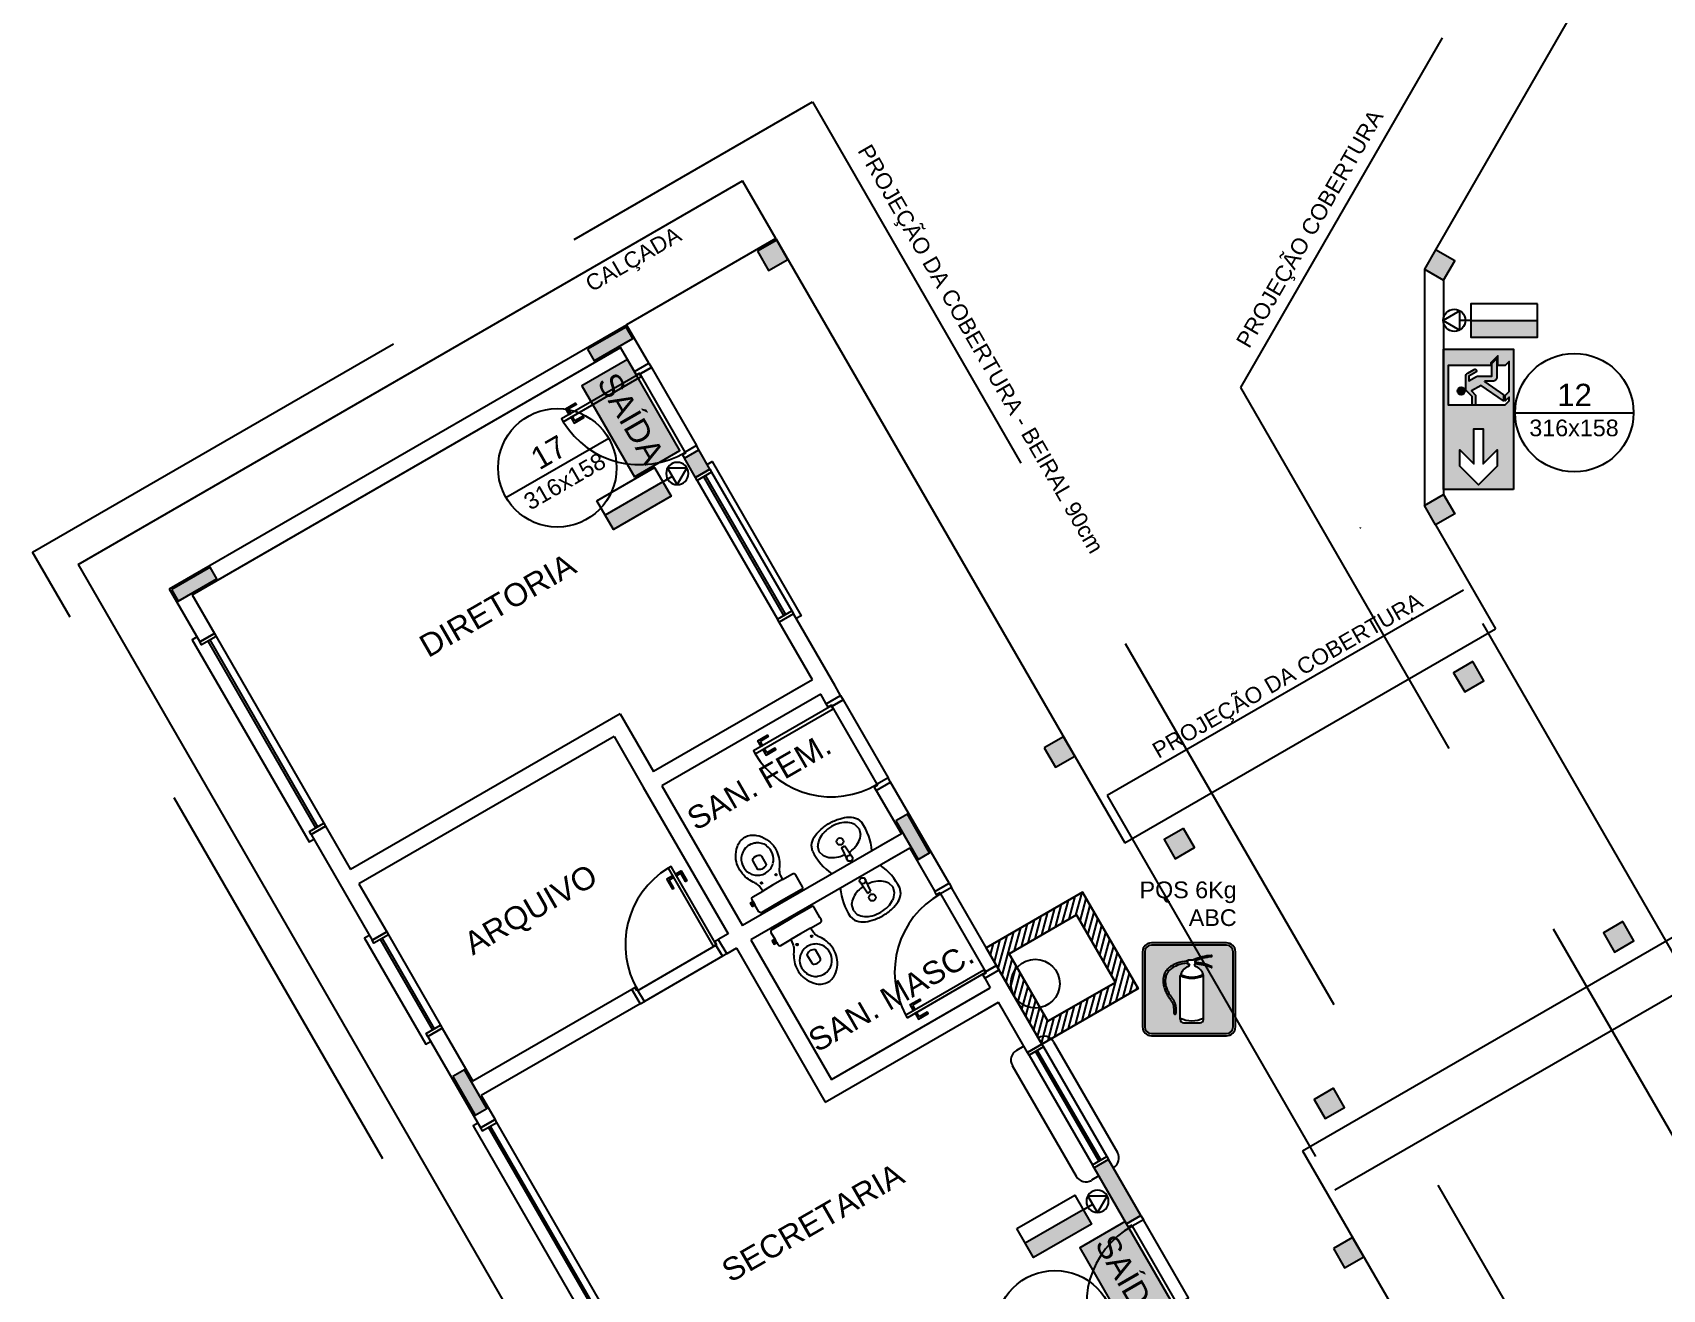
# Model space of a CAD drawing. Header units: centimetres. Extents: x 6807 to 16527, y -130 to 6110.
# Drawn here: x 10153 to 11619, y 2390 to 3521 of the extents above; entities that cross this region are included whole.
import ezdxf
from ezdxf.enums import TextEntityAlignment as Align

# ---------------------------------------------------------------- set-up
doc = ezdxf.new("R2010")
doc.units = ezdxf.units.CM
doc.header["$LTSCALE"] = 10
doc.linetypes.add('HIDDEN', pattern=[9.525, 6.35, -3.175])
doc.linetypes.add('TRACEJADO_G', pattern=[0.375, 0.25, -0.125])
for name, color, linetype in [('_TERREO', 7, 'Continuous'), ('A-03_ILU', 3, 'Continuous'), ('a-251', 251, 'Continuous'), ('A-COTAS', 1, 'Continuous'), ('A-JANEL', 1, 'Continuous'), ('A-PARED', 3, 'Continuous'), ('A-PARED-PISOS', 2, 'Continuous'), ('A-PAREDE', 5, 'Continuous'), ('A-PISOS', 2, 'Continuous'), ('A-PISOS-CTEL', 2, 'TRACEJADO_G'), ('A-PISOS-NIVEL', 1, 'Continuous'), ('A-PORTA', 3, 'Continuous'), ('A-PROJCOBERTURA', 7, 'HIDDEN'), ('A-SOLEIRA', 1, 'Continuous'), ('AQ-ALV', 251, 'Continuous'), ('ARQ-ALV-CORTE', 5, 'Continuous'), ('ARQ-ESQ-VISTA1', 2, 'Continuous'), ('ARQ-TXT-1_050', 2, 'Continuous'), ('ARQ-TXT-1_075', 2, 'Continuous'), ('INCENDIO', 5, 'FENCELINE2'), ('s-251', 250, 'Continuous'), ('t20_ILU', 1, 'Continuous'), ('TIPO_A-03_ILU', 3, 'Continuous'), ('TIPO_t20INC', 1, 'Continuous')]:
    doc.layers.add(name, color=color, linetype=linetype)
doc.styles.add('ESC-50-A20', font='arial.ttf', dxfattribs={"height": 0.1})
doc.styles.add('T15', font='arial.ttf', dxfattribs={"height": 0.15})
doc.styles.add('T20', font='arial.ttf', dxfattribs={"height": 0.2})
doc.linetypes.add('FENCELINE2', pattern='A,6.35,-2.54,[132,ltypeshp.shx,S=2.54,R=0,X=-2.54,Y=0],-2.54,25.4', length=36.83)

# ---------------------------------------------------------------- blocks, each defined once
blk = doc.blocks.new('*U2')
h = blk.add_hatch(color=92)
h.dxf.hatch_style = 1
h.paths.add_polyline_path([(6.3, 0), (6.3, -6.3), (-6.3, -6.3), (-6.3, 0)])
h.paths.add_polyline_path([(1.3, -2.58), (1.3, -2.88), (1.3, -5.55), (1.66, -5.9), (2.01, -5.9), (1.66, -5.55), (2.16, -5.55), (2.51, -5.9), (5.21, -5.9), (4.85, -5.55), (4.85, -4.89), (5.7, -4.89), (4.85, -4.04), (4.85, -0.4), (1.3, -0.4)], flags=16)
h.paths.add_polyline_path([(-0.86, -2.73), (-4.01, -2.73), (-2.75, -1.47), (-4.22, -1.47), (-5.9, -3.15), (-4.22, -4.83), (-2.75, -4.83), (-4.01, -3.57), (-0.86, -3.57)], flags=16)
h.paths.add_polyline_path([(2.88, -1.58, 1), (2.22, -1.58, 1)], flags=0)
h = blk.add_hatch(color=92)
h.dxf.hatch_style = 1
h.paths.add_polyline_path([(2.22, -1.58, -1), (2.88, -1.58, -1)])
h = blk.add_hatch(color=92)
h.dxf.hatch_style = 1
h.paths.add_polyline_path([(2.56, -2.5), (2.19, -2.87), (1.3, -2.87), (1.3, -2.58), (2.07, -2.58), (2.55, -2.09, -0.198912), (2.81, -1.99), (3.84, -1.99, -0.267949), (4.16, -2.17), (4.49, -2.74, -1), (4.23, -2.89), (3.88, -2.28), (3.46, -2.28), (3.84, -2.95, -0.131652), (3.89, -3.13), (3.89, -4.35), (5.03, -4.35), (5.48, -4.8), (3.81, -4.8, -0.414214), (3.44, -4.43), (3.44, -3.72, 0.73323), (3.38, -3.7), (2.2, -5.39), (1.66, -5.39), (3.06, -3.38)])
at = {"layer": 'a-251', "color": 92}
blk.add_line((1.3, -2.58), (1.3, -2.88), dxfattribs=at)
at = {"layer": 's-251', "color": 1}
for points in [[(-6.3, -6.3), (-6.3, 0), (6.3, 0), (6.3, -6.3)], [(-4.22, -1.47), (-2.75, -1.47), (-4.01, -2.73), (-0.86, -2.73), (-0.86, -3.57), (-4.01, -3.57), (-2.75, -4.83), (-4.22, -4.83), (-5.9, -3.15)]]:
    blk.add_lwpolyline(points, close=True, dxfattribs=at)
blk.add_lwpolyline([(1.3, -2.88), (1.3, -5.55), (1.66, -5.9), (2.01, -5.9), (1.66, -5.55), (2.16, -5.55), (2.51, -5.9), (5.21, -5.9), (4.85, -5.55), (4.85, -4.89), (5.7, -4.89), (5.07, -4.26), (4.85, -4.26), (4.85, -0.4), (1.3, -0.4), (1.3, -2.58), (2.07, -2.58), (2.55, -2.09, -0.198912), (2.81, -1.99), (3.84, -1.99, -0.267949), (4.16, -2.17), (4.49, -2.74, -1), (4.23, -2.89), (3.88, -2.28), (3.46, -2.28), (3.84, -2.95, -0.131652), (3.89, -3.13), (3.89, -4.35), (5.03, -4.35), (5.48, -4.8), (3.81, -4.8, -0.414214), (3.44, -4.43), (3.44, -3.72, 0.73323), (3.38, -3.7), (2.2, -5.39), (1.66, -5.39), (3.06, -3.38), (2.56, -2.5), (2.19, -2.87), (1.3, -2.87), (1.3, -2.88), (1.3, -2.87)], format="xyb", dxfattribs=at)
blk.add_circle((2.55, -1.58), 0.333, dxfattribs=at)
blk = doc.blocks.new('*U1')
h = blk.add_hatch(color=92)
h.dxf.hatch_style = 1
h.paths.add_polyline_path([(12.59, -6.3), (12.59, 0), (-0.01, 0), (-0.01, -6.3)])
at = {"layer": 's-251', "color": 1}
blk.add_lwpolyline([(12.59, -6.3), (12.59, 0), (-0.01, 0), (-0.01, -6.3)], close=True, dxfattribs=at)
at = {"color": 255, "style": 'T20'}
blk.add_text('SAÍDA', height=2.791, dxfattribs=at).set_placement((6.29, -3.15), align=Align.MIDDLE_CENTER)
blk = doc.blocks.new('A$C1CA961C3')
h = blk.add_hatch(color=253)
h.dxf.hatch_style = 1
h.paths.add_polyline_path([(30, 85), (15, 85), (15, 25), (30, 25)])
for p, q in [((15, 25), (15, 85)), ((6.3, 15), (15, 0)), ((23.7, 15), (6.3, 15)), ((15, 25), (15, 15)), ((15, 0), (23.7, 15))]:
    blk.add_line(p, q)
blk.add_lwpolyline([(0, 85), (0, 25), (30, 25), (30, 85), (0, 85)])
blk.add_circle((15, 10), 10)
blk = doc.blocks.new('A$C546B36FD')
h = blk.add_hatch()
h.set_pattern_fill('_USER', color=250, scale=5, angle=45, style=0, pattern_type=0)
h.set_pattern_definition([(135, (35.575, -31.72434), (0.03535534, 0.03535534), [])])
h.paths.add_polyline_path([(0, 1), (0, 0), (1, 0), (1, 1)])
h.paths.add_polyline_path([(0.15, 0.85), (0.15, 0.15), (0.85, 0.15), (0.85, 0.85)], flags=16)
at = {"color": 2, "linetype": 'Continuous'}
for points in [[(0, 0), (1, 0), (1, 1), (0, 1)], [(0.15, 0.15), (0.85, 0.15), (0.85, 0.85), (0.15, 0.85)]]:
    blk.add_lwpolyline(points, close=True, dxfattribs=at)
blk = doc.blocks.new('A$C4FD14C5E')
at = {"layer": 'AQ-ALV'}
h = blk.add_hatch(color=10, dxfattribs=at)
h.paths.add_polyline_path([(0.014, 0.531, -0.414214), (0.056, 0.573), (0.531, 0.573, -0.414214), (0.573, 0.531), (0.573, 0.056, -0.414214), (0.531, 0.014), (0.056, 0.014, -0.414214), (0.014, 0.056)])
h.paths.add_polyline_path([(0.435, 0.432, 0.066102), (0.33, 0.455), (0.33, 0.451), (0.326, 0.451, 0.255211), (0.339, 0.437, -0.26601), (0.385, 0.381), (0.385, 0.102, -0.414214), (0.365, 0.083), (0.259, 0.083, -0.414214), (0.239, 0.102), (0.239, 0.381, -0.26601), (0.286, 0.437, 0.255211), (0.299, 0.451), (0.287, 0.451), (0.287, 0.459), (0.268, 0.457), (0.251, 0.454), (0.236, 0.45), (0.222, 0.446), (0.211, 0.441), (0.201, 0.436), (0.192, 0.431), (0.184, 0.426), (0.178, 0.421), (0.172, 0.416), (0.167, 0.412), (0.163, 0.407), (0.16, 0.402), (0.157, 0.398), (0.154, 0.393), (0.152, 0.388), (0.15, 0.383), (0.148, 0.378), (0.147, 0.373), (0.145, 0.367), (0.145, 0.362), (0.144, 0.356), (0.144, 0.35), (0.144, 0.343), (0.144, 0.337), (0.145, 0.33), (0.146, 0.324), (0.148, 0.317), (0.15, 0.31), (0.152, 0.303), (0.154, 0.297), (0.156, 0.291), (0.159, 0.285), (0.162, 0.279), (0.164, 0.273), (0.167, 0.267), (0.17, 0.262), (0.174, 0.257), (0.177, 0.252), (0.18, 0.248), (0.183, 0.244), (0.185, 0.239), (0.188, 0.235), (0.191, 0.232), (0.193, 0.228), (0.195, 0.225), (0.198, 0.221), (0.199, 0.218), (0.201, 0.215), (0.203, 0.211), (0.204, 0.208), (0.205, 0.205), (0.206, 0.201), (0.207, 0.197), (0.208, 0.193), (0.208, 0.189), (0.209, 0.184), (0.21, 0.179), (0.21, 0.174), (0.211, 0.168), (0.211, 0.162), (0.211, 0.156), (0.211, 0.15), (0.211, 0.143, -1), (0.198, 0.143), (0.198, 0.149), (0.198, 0.155), (0.198, 0.161), (0.197, 0.167), (0.197, 0.172), (0.196, 0.178), (0.196, 0.183), (0.195, 0.187), (0.195, 0.191), (0.194, 0.195), (0.193, 0.198), (0.192, 0.201), (0.191, 0.204), (0.19, 0.206), (0.189, 0.209), (0.188, 0.211), (0.186, 0.214), (0.184, 0.217), (0.182, 0.221), (0.18, 0.224), (0.177, 0.228), (0.174, 0.232), (0.172, 0.236), (0.169, 0.241), (0.165, 0.245), (0.162, 0.25), (0.159, 0.255), (0.156, 0.261), (0.153, 0.267), (0.15, 0.273), (0.147, 0.279), (0.144, 0.286), (0.141, 0.292), (0.139, 0.299), (0.137, 0.307), (0.135, 0.314), (0.133, 0.321), (0.132, 0.328), (0.131, 0.335), (0.131, 0.343), (0.131, 0.35), (0.131, 0.357), (0.131, 0.363), (0.132, 0.37), (0.134, 0.376), (0.135, 0.382), (0.137, 0.388), (0.14, 0.394), (0.142, 0.399), (0.145, 0.405), (0.149, 0.41), (0.153, 0.415), (0.158, 0.421), (0.163, 0.426), (0.169, 0.431), (0.177, 0.437), (0.185, 0.442), (0.194, 0.448), (0.205, 0.453), (0.218, 0.458), (0.232, 0.463), (0.248, 0.467), (0.266, 0.47), (0.287, 0.473), (0.287, 0.473), (0.287, 0.481), (0.323, 0.481, -0.086495), (0.435, 0.507, -1), (0.435, 0.5, 0.06701), (0.33, 0.473), (0.33, 0.464, -0.083547), (0.438, 0.438, -1)], flags=16)
at = {"color": 1}
for p, q in [((0, 0.531), (0, 0.056)), ((0.014, 0.531), (0.014, 0.056)), ((0.531, 0.587), (0.056, 0.587)), ((0.531, 0.573), (0.056, 0.573)), ((0.573, 0.056), (0.573, 0.531)), ((0.587, 0.056), (0.587, 0.531)), ((0.153, 0.415), (0.149, 0.41)), ((0.158, 0.421), (0.153, 0.415)), ((0.163, 0.426), (0.158, 0.421)), ((0.169, 0.431), (0.163, 0.426)), ((0.172, 0.416), (0.167, 0.412)), ((0.177, 0.437), (0.169, 0.431)), ((0.178, 0.421), (0.172, 0.416)), ((0.185, 0.442), (0.177, 0.437)), ((0.184, 0.426), (0.178, 0.421)), ((0.192, 0.431), (0.184, 0.426)), ((0.194, 0.448), (0.185, 0.442)), ((0.201, 0.436), (0.192, 0.431)), ((0.205, 0.453), (0.194, 0.448)), ((0.211, 0.441), (0.201, 0.436)), ((0.218, 0.458), (0.205, 0.453)), ((0.222, 0.446), (0.211, 0.441)), ((0.232, 0.463), (0.218, 0.458)), ((0.236, 0.45), (0.222, 0.446)), ((0.248, 0.467), (0.232, 0.463)), ((0.251, 0.454), (0.236, 0.45)), ((0.266, 0.47), (0.248, 0.467)), ((0.268, 0.457), (0.251, 0.454)), ((0.287, 0.473), (0.266, 0.47)), ((0.287, 0.459), (0.268, 0.457)), ((0.287, 0.481), (0.323, 0.481)), ((0.287, 0.451), (0.287, 0.481)), ((0.299, 0.451), (0.287, 0.451)), ((0.33, 0.451), (0.326, 0.451)), ((0.33, 0.473), (0.33, 0.464)), ((0.33, 0.455), (0.33, 0.451)), ((0.132, 0.37), (0.131, 0.363)), ((0.131, 0.363), (0.131, 0.357)), ((0.131, 0.357), (0.131, 0.35)), ((0.131, 0.35), (0.131, 0.343)), ((0.131, 0.343), (0.131, 0.335)), ((0.131, 0.335), (0.132, 0.328)), ((0.134, 0.376), (0.132, 0.37)), ((0.132, 0.328), (0.133, 0.321)), ((0.133, 0.321), (0.135, 0.314)), ((0.135, 0.382), (0.134, 0.376)), ((0.137, 0.388), (0.135, 0.382)), ((0.135, 0.314), (0.137, 0.307)), ((0.14, 0.394), (0.137, 0.388)), ((0.142, 0.399), (0.14, 0.394)), ((0.145, 0.405), (0.142, 0.399)), ((0.145, 0.362), (0.144, 0.356)), ((0.144, 0.356), (0.144, 0.35)), ((0.144, 0.35), (0.144, 0.343)), ((0.144, 0.343), (0.144, 0.337)), ((0.144, 0.337), (0.145, 0.33)), ((0.149, 0.41), (0.145, 0.405)), ((0.147, 0.373), (0.145, 0.367)), ((0.145, 0.367), (0.145, 0.362)), ((0.145, 0.33), (0.146, 0.324)), ((0.146, 0.324), (0.148, 0.317)), ((0.148, 0.378), (0.147, 0.373)), ((0.15, 0.383), (0.148, 0.378)), ((0.148, 0.317), (0.15, 0.31)), ((0.152, 0.388), (0.15, 0.383)), ((0.15, 0.31), (0.152, 0.303)), ((0.154, 0.393), (0.152, 0.388)), ((0.157, 0.398), (0.154, 0.393)), ((0.16, 0.402), (0.157, 0.398)), ((0.163, 0.407), (0.16, 0.402)), ((0.167, 0.412), (0.163, 0.407)), ((0.239, 0.102), (0.239, 0.381)), ((0.385, 0.102), (0.385, 0.381)), ((0.137, 0.307), (0.139, 0.299)), ((0.139, 0.299), (0.141, 0.292)), ((0.141, 0.292), (0.144, 0.286)), ((0.144, 0.286), (0.147, 0.279)), ((0.147, 0.279), (0.15, 0.273)), ((0.15, 0.273), (0.153, 0.267)), ((0.152, 0.303), (0.154, 0.297)), ((0.153, 0.267), (0.156, 0.261)), ((0.154, 0.297), (0.156, 0.291)), ((0.156, 0.291), (0.159, 0.285)), ((0.156, 0.261), (0.159, 0.255)), ((0.159, 0.285), (0.162, 0.279)), ((0.159, 0.255), (0.162, 0.25)), ((0.162, 0.279), (0.164, 0.273)), ((0.162, 0.25), (0.165, 0.245)), ((0.164, 0.273), (0.167, 0.267)), ((0.165, 0.245), (0.169, 0.241)), ((0.167, 0.267), (0.17, 0.262)), ((0.169, 0.241), (0.172, 0.236)), ((0.17, 0.262), (0.174, 0.257)), ((0.172, 0.236), (0.174, 0.232)), ((0.174, 0.257), (0.177, 0.252)), ((0.174, 0.232), (0.177, 0.228)), ((0.177, 0.252), (0.18, 0.248)), ((0.177, 0.228), (0.18, 0.224)), ((0.18, 0.248), (0.183, 0.244)), ((0.18, 0.224), (0.182, 0.221)), ((0.182, 0.221), (0.184, 0.217)), ((0.183, 0.244), (0.185, 0.239)), ((0.184, 0.217), (0.186, 0.214)), ((0.185, 0.239), (0.188, 0.235)), ((0.186, 0.214), (0.188, 0.211)), ((0.188, 0.235), (0.191, 0.232)), ((0.188, 0.211), (0.189, 0.209)), ((0.189, 0.209), (0.19, 0.206)), ((0.19, 0.206), (0.191, 0.204)), ((0.191, 0.232), (0.193, 0.228)), ((0.193, 0.228), (0.195, 0.225)), ((0.195, 0.225), (0.198, 0.221)), ((0.198, 0.221), (0.199, 0.218)), ((0.199, 0.218), (0.201, 0.215)), ((0.201, 0.215), (0.203, 0.211)), ((0.203, 0.211), (0.204, 0.208)), ((0.204, 0.208), (0.205, 0.205)), ((0.191, 0.204), (0.192, 0.201)), ((0.192, 0.201), (0.193, 0.198)), ((0.193, 0.198), (0.194, 0.195)), ((0.194, 0.195), (0.195, 0.191)), ((0.195, 0.191), (0.195, 0.187)), ((0.195, 0.187), (0.196, 0.183)), ((0.196, 0.183), (0.196, 0.178)), ((0.196, 0.178), (0.197, 0.172)), ((0.197, 0.172), (0.197, 0.167)), ((0.197, 0.167), (0.198, 0.161)), ((0.198, 0.161), (0.198, 0.155)), ((0.198, 0.155), (0.198, 0.149)), ((0.198, 0.149), (0.198, 0.143)), ((0.205, 0.205), (0.206, 0.201)), ((0.206, 0.201), (0.207, 0.197)), ((0.207, 0.197), (0.208, 0.193)), ((0.208, 0.193), (0.208, 0.189)), ((0.208, 0.189), (0.209, 0.184)), ((0.209, 0.184), (0.21, 0.179)), ((0.21, 0.179), (0.21, 0.174)), ((0.21, 0.174), (0.211, 0.168)), ((0.211, 0.168), (0.211, 0.162)), ((0.211, 0.162), (0.211, 0.156)), ((0.211, 0.156), (0.211, 0.15)), ((0.211, 0.15), (0.211, 0.143)), ((0.056, 0.014), (0.531, 0.014)), ((0.259, 0.083), (0.365, 0.083)), ((0.056, 0), (0.531, 0))]:
    blk.add_line(p, q, dxfattribs=at)
at = {"color": 1, "linetype": 'Continuous'}
blk.add_line((0.287, 0.473), (0.287, 0.473), dxfattribs=at)
at = {"color": 1}
for centre, radius, start, end in [((0.056, 0.531), 0.0559, 90, 180), ((0.056, 0.531), 0.0419, 90, 180), ((0.531, 0.531), 0.0559, 0, 90), ((0.531, 0.531), 0.0419, 0, 90), ((0.312, 0.368), 0.0735, 110.4418, 170.0269), ((0.279, 0.456), 0.0199, 290.4418, 347.7095), ((0.455, 0.173), 0.335, 93.4798, 113.2537), ((0.346, 0.456), 0.0199, 192.2905, 249.5582), ((0.485, 0.094), 0.409, 96.9533, 112.2879), ((0.305, 0.13), 0.335, 66.7612, 85.8644), ((0.297, 0.047), 0.409, 70.2347, 85.362), ((0.313, 0.368), 0.0735, 9.9731, 69.5582), ((0.435, 0.504), 0.00332, 273.4798, 93.4798), ((0.436, 0.435), 0.00332, 246.7612, 66.7612), ((0.312, 0.535), 0.171, 244.7247, 295.2753), ((0.312, 0.535), 0.164, 244.2048, 295.7952), ((0.205, 0.143), 0.00663, 180.503, 0.503), ((0.312, 0.266), 0.171, 244.7247, 295.2753), ((0.056, 0.056), 0.0559, 180, 270), ((0.056, 0.056), 0.0419, 180, 270), ((0.259, 0.102), 0.0199, 180, 270), ((0.365, 0.102), 0.0199, 270, 0), ((0.531, 0.056), 0.0559, 270, 0), ((0.531, 0.056), 0.0419, 270, 360)]:
    blk.add_arc(centre, radius, start, end, dxfattribs=at)

msp = doc.modelspace()

# ---------------------------------------------------------------- hatches: boundary and pattern name
at = {"layer": 'A-COTAS'}
h = msp.add_hatch(color=253, dxfattribs=at)
h.set_gradient(color1=(173, 173, 173), color2=(173, 173, 173))
h.paths.add_polyline_path([(12911, 3091.9), (12899.5, 3091.9), (12897.3, 3088.2), (12911, 3080.4)])
h.paths.add_polyline_path([(12922.5, 3091.9), (12911, 3091.9), (12911, 3080.4), (12914.7, 3078.2)])
h.paths.add_polyline_path([(12911, 3103.4), (12911, 3091.9), (12922.5, 3091.9), (12924.7, 3095.6)])
h.paths.add_polyline_path([(12911, 3103.4), (12907.3, 3105.6), (12899.5, 3091.9), (12911, 3091.9)])
h.paths.add_polyline_path([(12922.5, 3311.9), (12911, 3311.9), (12911, 3300.4), (12924.7, 3308.2)])
h.paths.add_polyline_path([(12914.7, 3325.6), (12911, 3323.4), (12911, 3311.9), (12922.5, 3311.9)])
h.paths.add_polyline_path([(12911, 3323.4), (12897.3, 3315.6), (12899.5, 3311.9), (12911, 3311.9)])
h.paths.add_polyline_path([(12911, 3311.9), (12899.5, 3311.9), (12907.3, 3298.2), (12911, 3300.4)])
h.paths.add_polyline_path([(12646.7, 3789.7), (12644.6, 3793.4), (12633, 3793.4), (12633, 3781.8)])
h.paths.add_polyline_path([(12636.7, 3807), (12633, 3804.9), (12633, 3793.4), (12644.6, 3793.4)])
h.paths.add_polyline_path([(12633, 3804.9), (12619.4, 3797), (12621.5, 3793.4), (12633, 3793.4)])
h.paths.add_polyline_path([(12633, 3793.4), (12621.5, 3793.4), (12629.4, 3779.7), (12633, 3781.8)])
h.paths.add_polyline_path([(12452.5, 3903.4), (12442.5, 3903.4), (12442.5, 3893.4), (12452.5, 3893.4)])
h.paths.add_polyline_path([(12442.5, 3903.4), (12432.5, 3903.4), (12432.5, 3893.4), (12442.5, 3893.4)])
h.paths.add_polyline_path([(12442.5, 3913.4), (12432.5, 3913.4), (12432.5, 3903.4), (12442.5, 3903.4)])
h.paths.add_polyline_path([(12452.5, 3913.4), (12442.5, 3913.4), (12442.5, 3903.4), (12452.5, 3903.4)])
h.paths.add_polyline_path([(11896.5, 3903.4), (11886.5, 3903.4), (11886.5, 3893.4), (11896.5, 3893.4)])
h.paths.add_polyline_path([(11896.5, 3913.4), (11886.5, 3913.4), (11886.5, 3903.4), (11896.5, 3903.4)])
h.paths.add_polyline_path([(11886.5, 3913.4), (11876.5, 3913.4), (11876.5, 3903.4), (11886.5, 3903.4)])
h.paths.add_polyline_path([(11886.5, 3903.4), (11876.5, 3903.4), (11876.5, 3893.4), (11886.5, 3893.4)])
h.paths.add_polyline_path([(11707.5, 3793.4), (11696, 3793.4), (11696, 3781.8), (11699.7, 3779.7)])
h.paths.add_polyline_path([(11696, 3804.9), (11696, 3793.4), (11707.5, 3793.4), (11709.7, 3797)])
h.paths.add_polyline_path([(11696, 3804.9), (11692.3, 3807), (11684.5, 3793.4), (11696, 3793.4)])
h.paths.add_polyline_path([(11696, 3793.4), (11684.5, 3793.4), (11682.3, 3789.7), (11696, 3781.8)])
h.paths.add_polyline_path([(11429.6, 3311.9), (11418, 3311.9), (11418, 3300.4), (11421.7, 3298.2)])
h.paths.add_polyline_path([(11431.7, 3315.6), (11418, 3323.4), (11418, 3311.9), (11429.6, 3311.9)])
h.paths.add_polyline_path([(11418, 3323.4), (11414.4, 3325.6), (11406.5, 3311.9), (11418, 3311.9)])
h.paths.add_polyline_path([(11418, 3311.9), (11406.5, 3311.9), (11404.4, 3308.2), (11418, 3300.4)])
h.paths.add_polyline_path([(11429.6, 3091.9), (11418, 3091.9), (11418, 3080.4), (11431.7, 3088.2)])
h.paths.add_polyline_path([(11421.7, 3105.6), (11418, 3103.4), (11418, 3091.9), (11429.6, 3091.9)])
h.paths.add_polyline_path([(11418, 3103.4), (11404.4, 3095.6), (11406.5, 3091.9), (11418, 3091.9)])
h.paths.add_polyline_path([(11418, 3091.9), (11406.5, 3091.9), (11414.4, 3078.2), (11418, 3080.4)])
h = msp.add_hatch(color=253, dxfattribs=at)
h.set_gradient(color1=(173, 173, 173), color2=(173, 173, 173))
h.paths.add_polyline_path([(10804.6, 3324.4), (10814.6, 3307), (10831.9, 3317), (10821.9, 3334.4)])
h = msp.add_hatch(color=253, dxfattribs=at)
h.set_gradient(color1=(173, 173, 173), color2=(173, 173, 173))
h.paths.add_polyline_path([(11098.3, 1678.7), (11095.3, 1683.9), (11060.6, 1663.9), (11063.6, 1658.7)])
h.paths.add_polyline_path([(11095.3, 1683.9), (11092.3, 1689.1), (11057.6, 1669.1), (11060.6, 1663.9)])
h.paths.add_polyline_path([(11472.4, 1894.7), (11469.4, 1899.9), (11434.8, 1879.9), (11437.8, 1874.7)])
h.paths.add_polyline_path([(11469.4, 1899.9), (11466.4, 1905.1), (11431.8, 1885.1), (11434.8, 1879.9)])
h.paths.add_polyline_path([(11212.4, 2345), (11209.4, 2350.2), (11174.8, 2330.2), (11177.8, 2325)])
h.paths.add_polyline_path([(11209.4, 2350.2), (11206.4, 2355.4), (11171.8, 2335.4), (11174.8, 2330.2)])
h.paths.add_polyline_path([(10838.3, 2129), (10835.3, 2134.2), (10800.6, 2114.2), (10803.6, 2109)])
h.paths.add_polyline_path([(10835.3, 2134.2), (10832.3, 2139.4), (10797.6, 2119.4), (10800.6, 2114.2)])
h.paths.add_polyline_path([(10551.1, 2570.6), (10540.7, 2564.6), (10550.7, 2547.3), (10561.1, 2553.3)])
h.paths.add_polyline_path([(10541.1, 2587.9), (10530.7, 2581.9), (10540.7, 2564.6), (10551.1, 2570.6)])
h.paths.add_polyline_path([(10318.3, 3029.7), (10315.3, 3034.9), (10280.6, 3014.9), (10283.6, 3009.7)])
h.paths.add_polyline_path([(10315.3, 3034.9), (10312.3, 3040.1), (10277.6, 3020.1), (10280.6, 3014.9)])
h.paths.add_polyline_path([(10692.4, 3245.7), (10689.4, 3250.9), (10654.8, 3230.9), (10657.8, 3225.7)])
h.paths.add_polyline_path([(10689.4, 3250.9), (10686.4, 3256.1), (10651.8, 3236.1), (10654.8, 3230.9)])
h = msp.add_hatch(color=253, dxfattribs=at)
h.set_gradient(color1=(173, 173, 173), color2=(173, 173, 173))
h.paths.add_polyline_path([(10751.9, 3145.6), (10739, 3138.1), (10749, 3120.8), (10761.9, 3128.3)])
h = msp.add_hatch(color=253, dxfattribs=at)
h.set_gradient(color1=(173, 173, 173), color2=(173, 173, 173))
h.paths.add_polyline_path([(11448, 2955.2), (11430.7, 2945.2), (11440.7, 2927.9), (11458, 2937.9)])
h = msp.add_hatch(color=253, dxfattribs=at)
h.set_gradient(color1=(173, 173, 173), color2=(173, 173, 173))
h.paths.add_polyline_path([(11062.6, 2877.5), (11072.6, 2860.2), (11089.9, 2870.2), (11079.9, 2887.5)])
h = msp.add_hatch(color=253, dxfattribs=at)
h.set_gradient(color1=(173, 173, 173), color2=(173, 173, 173))
h.paths.add_polyline_path([(11187.7, 2805.2), (11170.4, 2795.2), (11180.4, 2777.9), (11197.7, 2787.9)])
h = msp.add_hatch(color=253, dxfattribs=at)
h.set_gradient(color1=(173, 173, 173), color2=(173, 173, 173))
h.paths.add_polyline_path([(11582.8, 2721.3), (11565.5, 2711.3), (11575.5, 2693.9), (11592.8, 2703.9)])
h = msp.add_hatch(color=253, dxfattribs=at)
h.set_gradient(color1=(173, 173, 173), color2=(173, 173, 173))
h.paths.add_polyline_path([(11322.6, 2571.4), (11305.3, 2561.4), (11315.3, 2544.1), (11332.6, 2554.1)])
h = msp.add_hatch(color=253, dxfattribs=at)
h.set_gradient(color1=(173, 173, 173), color2=(173, 173, 173))
h.paths.add_polyline_path([(11120.4, 2507.3), (11107.5, 2499.8), (11136.5, 2449.6), (11149.4, 2457.1)])
h = msp.add_hatch(color=253, dxfattribs=at)
h.set_gradient(color1=(173, 173, 173), color2=(173, 173, 173))
h.paths.add_polyline_path([(11322.6, 2427.2), (11332.6, 2409.8), (11349.9, 2419.8), (11339.9, 2437.2)])
at = {"layer": 'ARQ-ALV-CORTE'}
h = msp.add_hatch(color=253, dxfattribs=at)
h.dxf.hatch_style = 1
h.paths.add_polyline_path([(10949.4, 2800.6), (10939, 2794.6), (10949, 2777.3), (10959.4, 2783.3)])
h.paths.add_polyline_path([(10939.4, 2817.9), (10929, 2811.9), (10939, 2794.6), (10949.4, 2800.6)])

# ---------------------------------------------------------------- linework, layer by layer
at = {"color": 2, "linetype": 'Continuous'}
for points in [[(11097, 2747.8), (11147, 2661.2), (11060.4, 2611.2), (11010.4, 2697.8)], [(11091.6, 2727.3), (11126.6, 2666.7), (11065.9, 2631.7), (11030.9, 2692.3)]]:
    msp.add_lwpolyline(points, close=True, dxfattribs=at)
msp.add_circle((11054.5, 2665.5), 22)
at = {"layer": 'A-03_ILU'}
for p, q in [((11486, 3179.1), (11592.7, 3179.1)), ((10578.4, 3102.8), (10670.8, 3156.2))]:
    msp.add_line(p, q, dxfattribs=at)
at = {"layer": 'A-COTAS', "color": 253}
msp.add_line((10691.5, 2660.3), (10548.6, 2577.8), dxfattribs=at)
at = {"layer": 'A-JANEL', "color": 251}
for p, q in [((10836.9, 2998.3), (10824, 2990.8)), ((10836.9, 2998.3), (10824, 2990.8)), ((11120.4, 2507.3), (11107.5, 2499.8)), ((11120.4, 2507.3), (11107.5, 2499.8))]:
    msp.add_line(p, q, dxfattribs=at)
msp.add_arc((11317.7, 3067.7), 1, 180, 210, dxfattribs=at)
at = {"layer": 'A-PARED', "color": 251}
for p, q in [((10275.6, 3020.7), (10686.9, 3258.2)), ((10706.9, 3223.5), (10686.9, 3258.2)), ((10296.1, 3015.2), (10681.5, 3237.7)), ((10694, 3216), (10681.5, 3237.7)), ((10694, 3216), (10706.9, 3223.5)), ((10694, 3216), (10706.9, 3223.5)), ((10739, 3138.1), (10751.9, 3145.6)), ((10739, 3138.1), (10751.9, 3145.6)), ((10749, 3120.8), (10739, 3138.1)), ((10761.9, 3128.3), (10751.9, 3145.6)), ((10749, 3120.8), (10761.9, 3128.3)), ((10275.6, 3020.7), (10303.1, 2973)), ((10296.1, 3015.2), (10316.1, 2980.5)), ((10854, 2938.9), (10824, 2990.8)), ((10874.4, 2933.4), (10836.9, 2998.3)), ((10681.1, 2908.3), (10438.6, 2768.3)), ((10681.1, 2908.3), (10711.1, 2856.4)), ((10675.6, 2887.9), (10446.1, 2755.4)), ((10675.6, 2887.9), (10701.8, 2842.4)), ((10701.8, 2842.4), (10778.1, 2710.3)), ((10403.1, 2799.8), (10458.1, 2704.6, -84.8)), ((10416.1, 2807.2, 189), (10438.6, 2768.3)), ((10446.1, 2755.4), (10471.1, 2712.1)), ((10785.6, 2697.3), (10865.6, 2558.8)), ((10798.6, 2704.8), (10871.1, 2579.3)), ((11009, 2670.4), (11021.9, 2677.9)), ((11009, 2670.4), (11021.9, 2677.9)), ((11060.4, 2611.2), (11021.9, 2677.9)), ((10691.5, 2660.3), (10699, 2647.3)), ((10871.1, 2579.3), (11014, 2661.8)), ((10699, 2647.3), (10556.1, 2564.8)), ((10865.6, 2558.8), (11021.5, 2648.8)), ((11002.8, 2638), (11021.5, 2648.8)), ((11047.5, 2603.7), (11021.5, 2648.8)), ((10521.1, 2625.5, -84.8), (10548.6, 2577.8)), ((10508.1, 2618, -84.8), (10555.7, 2535.5)), ((11047.5, 2603.7), (11060.4, 2611.2)), ((10556.1, 2564.8), (10568.6, 2543.2)), ((11149.4, 2457.1), (11120.4, 2507.3)), ((11136.5, 2449.6), (11107.5, 2499.8)), ((11136.5, 2449.6), (11149.4, 2457.1))]:
    msp.add_line(p, q, dxfattribs=at)
for points in [[(10804.6, 3324.4), (10814.6, 3307), (10831.9, 3317), (10821.9, 3334.4)], [(11062.6, 2877.5), (11072.6, 2860.2), (11089.9, 2870.2), (11079.9, 2887.5)], [(11322.6, 2427.2), (11332.6, 2409.8), (11349.9, 2419.8), (11339.9, 2437.2)]]:
    msp.add_lwpolyline(points, close=True, dxfattribs=at)
at = {"layer": 'A-PARED-PISOS', "color": 251}
for p, q in [((10821.2, 3335.7), (10686.9, 3258.2)), ((10821.2, 3335.7), (11134.9, 2792.2)), ((11294.9, 2515.1), (11608.7, 1971.7))]:
    msp.add_line(p, q, dxfattribs=at)
at = {"layer": 'A-PAREDE', "color": 251}
for p, q in [((10761.9, 3128.3), (10749, 3120.8)), ((10761.9, 3128.3), (10749, 3120.8)), ((10836.9, 2998.3), (10824, 2990.8)), ((10836.9, 2998.3), (10824, 2990.8)), ((10316.1, 2980.5), (10303.1, 2973)), ((10303.1, 2973), (10316.1, 2980.5)), ((10316.1, 2980.5), (10303.1, 2973)), ((10416.1, 2807.3), (10403.1, 2799.8)), ((10403.1, 2799.8), (10416.1, 2807.3)), ((10416.1, 2807.3), (10403.1, 2799.8)), ((10458.1, 2704.6, -84.8), (10471.1, 2712.1, -84.8)), ((10471.1, 2712.1, -84.8), (10458.1, 2704.6, -84.8)), ((10508.1, 2618, -84.8), (10521.1, 2625.5, -84.8)), ((10521.1, 2625.5, -84.8), (10508.1, 2618, -84.8)), ((11060.4, 2611.2), (11047.5, 2603.7)), ((11060.4, 2611.2), (11047.5, 2603.7)), ((10568.6, 2543.2), (10555.6, 2535.7)), ((10555.6, 2535.7), (10568.6, 2543.2)), ((10568.6, 2543.2), (10555.6, 2535.7)), ((11120.4, 2507.3), (11107.5, 2499.8)), ((11120.4, 2507.3), (11107.5, 2499.8)), ((11149.4, 2457.1), (11136.5, 2449.6))]:
    msp.add_line(p, q, dxfattribs=at)
for points in [[(11421.7, 3105.6), (11431.7, 3088.2), (11414.4, 3078.2), (11404.4, 3095.6)], [(11421.7, 3105.6), (11431.7, 3088.2), (11414.4, 3078.2), (11404.4, 3095.6)], [(10277.6, 3020.1), (10283.6, 3009.7), (10318.3, 3029.7), (10312.3, 3040.1)], [(11448, 2955.2), (11430.7, 2945.2), (11440.7, 2927.9), (11458, 2937.9)], [(11187.7, 2805.2), (11170.4, 2795.2), (11180.4, 2777.9), (11197.7, 2787.9)], [(11582.8, 2721.3), (11565.5, 2711.3), (11575.5, 2693.9), (11592.8, 2703.9)], [(10530.7, 2581.9), (10550.7, 2547.3), (10561.1, 2553.3), (10541.1, 2587.9)], [(11322.6, 2571.4), (11305.3, 2561.4), (11315.3, 2544.1), (11332.6, 2554.1)]]:
    msp.add_lwpolyline(points, close=True, dxfattribs=at)
at = {"layer": 'A-PISOS', "color": 251}
for p, q in [((10650.4, 3306.4), (10791.2, 3387.6)), ((10821.2, 3335.7), (10791.2, 3387.6)), ((10193.6, 3042.6), (10650.4, 3306.4)), ((10193.6, 3042.6), (11041.1, 1574.7)), ((11134.9, 2792.2), (11468.3, 2984.7)), ((11294.9, 2515.1), (11628.3, 2707.6))]:
    msp.add_line(p, q, dxfattribs=at)
at = {"layer": 'A-PISOS-CTEL', "color": 251, "linetype": 'TRACEJADO_G', "ltscale": 150}
for points in [[(12627.2, 4003.4), (11701.8, 4003.4), (11239, 3201.9), (11701.8, 2400.4), (12627.2, 2400.4), (13090, 3201.9)], [(10152.6, 3053.6), (10854.1, 3458.6), (11731.6, 1938.7), (11030.1, 1533.7)]]:
    msp.add_lwpolyline(points, close=True, dxfattribs=at)
msp.add_lwpolyline([(11323.8, 2480), (11644.3, 2664.7), (11439.7, 3019.6), (11119.1, 2834.9), (11323.8, 2480)], dxfattribs=at)
at = {"layer": 'A-PISOS-NIVEL', "color": 251}
for p, q in [((11682.3, 3789.7), (11414.4, 3325.6)), ((11414.4, 3078.2), (11468.3, 2984.7))]:
    msp.add_line(p, q, dxfattribs=at)
for centre, start, end in [((11347.7, 3075.7), 180, 210), ((11392.5, 2994.1), 300, 30)]:
    msp.add_arc(centre, 1, start, end, dxfattribs=at)
at = {"layer": 'A-PORTA', "color": 251}
for p, q in [((10709.2, 3219.6), (10699.2, 3213.9)), ((11019.7, 2681.8), (11009.7, 2676.1))]:
    msp.add_line(p, q, dxfattribs=at)
for points in [[(10698.6, 3214.1), (10628.4, 3173.6), (10629.9, 3171), (10700.1, 3211.5)], [(10698.7, 3214.7), (10695.7, 3213), (10694, 3216), (10706.9, 3223.5), (10709.2, 3219.6), (10699.2, 3213.9)], [(10634.4, 3182.2), (10636.6, 3178.3), (10635.3, 3177.6), (10632.3, 3182.7), (10641, 3187.7), (10641.7, 3186.4)], [(10640.4, 3171.8), (10638.1, 3175.7), (10636.8, 3175), (10639.8, 3169.8), (10648.5, 3174.8), (10647.7, 3176.1)], [(10740.2, 3142.9), (10737.2, 3141.1), (10739, 3138.1), (10751.9, 3145.6), (10749.7, 3149.5), (10739.7, 3143.7)], [(11009.6, 2675.4), (10939.4, 2634.9), (10937.9, 2637.5), (11008.1, 2678)], [(11010.2, 2675.2), (11007.2, 2673.5), (11009, 2670.4), (11021.9, 2677.9), (11019.7, 2681.8), (11009.7, 2676.1)], [(10696.2, 2659), (10694.5, 2662.1), (10691.5, 2660.3), (10699, 2647.3), (10702.9, 2649.6), (10697.1, 2659.5)], [(10949.9, 2635.7), (10947.6, 2639.6), (10946.3, 2638.9), (10949.3, 2633.7), (10958, 2638.7), (10957.2, 2640)], [(11141.2, 2448.3), (11138.2, 2446.6), (11136.5, 2449.6), (11149.4, 2457.1), (11151.7, 2453.2), (11141.7, 2447.4)]]:
    msp.add_lwpolyline(points, close=True, dxfattribs=at)
for centre, start, end in [((10698.6, 3212.7, 2), 211.3268, 300.8216), ((10766.1, 2700.7, 2), 121.3268, 210.8216), ((11008.4, 2676, 2), 119.1784, 208.6732), ((11180.9, 2377.3, 2), 119.1784, 208.6732)]:
    msp.add_arc(centre, 80.4, start, end, dxfattribs=at)
at = {"layer": 'A-PROJCOBERTURA', "color": 251, "ltscale": 7.5}
msp.add_arc((11317.7, 3067.7), 1, 180, 210, dxfattribs=at)
at = {"layer": 'A-SOLEIRA', "color": 251}
for p, q in [((11044.2, 2609.4), (11037.5, 2605.5)), ((11057.2, 2616.9), (11057.2, 2616.9)), ((11070.8, 2613.2), (11128.3, 2513.6)), ((11033.8, 2591.8), (11091.3, 2492.2)), ((11111.7, 2492.5), (11105, 2488.6)), ((11124.7, 2500), (11124.7, 2500))]:
    msp.add_line(p, q, dxfattribs=at)
for points in [[(10651.8, 3236.1), (10657.8, 3225.7), (10692.4, 3245.7), (10686.4, 3256.1)], [(10699.2, 3213.9), (10709.2, 3219.6), (10749.7, 3149.5), (10739.7, 3143.7)], [(11009.7, 2676.1), (11019.7, 2681.8), (10979.2, 2752), (10969.2, 2746.2)], [(10767.3, 2700), (10773, 2690.1), (10702.9, 2649.6), (10697.1, 2659.5)], [(11182.2, 2377.3), (11192.2, 2383), (11151.7, 2453.2), (11141.7, 2447.4)]]:
    msp.add_lwpolyline(points, close=True, dxfattribs=at)
for centre, start, end in [((11062.2, 2608.2), 30, 120), ((11042.5, 2596.8), 120, 210), ((11119.7, 2508.6), 300, 30), ((11100, 2497.2), 210, 300)]:
    msp.add_arc(centre, 10, start, end, dxfattribs=at)
at = {"layer": 'ARQ-ALV-CORTE', "color": 251}
for p, q in [((11404.4, 3308.2), (11404.4, 3095.6)), ((11421.7, 3298.2), (11421.7, 3105.6)), ((10854, 2938.9), (10711.1, 2856.4)), ((10854, 2938.9), (10835.3, 2928.1)), ((10879.4, 2924.7), (10874.4, 2933.4)), ((10861.5, 2925.9), (10718.6, 2843.4)), ((10866.5, 2917.2), (10861.5, 2925.9)), ((10866.5, 2917.2), (10879.4, 2924.7)), ((10866.5, 2917.2), (10879.4, 2924.7)), ((10881.7, 2920.8), (10871.7, 2915.1)), ((10911.5, 2839.3), (10924.4, 2846.8)), ((10911.5, 2839.3), (10924.4, 2846.8)), ((10976.9, 2755.9), (10924.4, 2846.8)), ((10718.6, 2843.4), (10791.1, 2717.8)), ((10911.5, 2839.3), (10934, 2800.3)), ((10934, 2800.3), (10791.1, 2717.8)), ((10892.3, 2808.6), (10896, 2804.9)), ((10896, 2804.9), (10897.3, 2799.8)), ((10934, 2800.3), (10915.3, 2789.6)), ((10941.5, 2787.3), (10798.6, 2704.8)), ((10860.2, 2784.2), (10858.9, 2789.3)), ((10880.1, 2787.7), (10883.2, 2789.5)), ((10880.1, 2787.7), (10885.2, 2777)), ((10883.2, 2789.5), (10889.9, 2779.7)), ((10941.5, 2787.3), (10922.8, 2776.6)), ((10941.5, 2787.3), (10964, 2748.4)), ((10903.6, 2747), (10896.9, 2756.8)), ((10906.7, 2748.8), (10901.6, 2759.5)), ((10926.5, 2752.2), (10922.7, 2755.9)), ((10964, 2748.4), (10976.9, 2755.9)), ((10964, 2748.4), (10976.9, 2755.9)), ((10903.6, 2747), (10906.7, 2748.8)), ((10927.8, 2747.1), (10926.5, 2752.2)), ((10890.6, 2731.5), (10894.4, 2727.8)), ((10773, 2690.1), (10767.3, 2700)), ((10778.1, 2710.3), (10769.4, 2705.3)), ((10769.4, 2705.3), (10776.9, 2692.3)), ((10785.6, 2697.3), (10776.9, 2692.3)), ((11009, 2670.4), (11014, 2661.8))]:
    msp.add_line(p, q, dxfattribs=at)
for points in [[(11421.7, 3298.2), (11431.7, 3315.6), (11414.4, 3325.6), (11404.4, 3308.2)], [(11421.7, 3298.2), (11431.7, 3315.6), (11414.4, 3325.6), (11404.4, 3308.2)], [(10871.2, 2916), (10868.2, 2914.2), (10866.5, 2917.2), (10879.4, 2924.7), (10881.7, 2920.8), (10871.7, 2915.1)], [(10871.7, 2915.1), (10881.7, 2920.8), (10922.2, 2850.7), (10912.2, 2844.9)], [(10871.1, 2915.3), (10800.9, 2874.8), (10802.4, 2872.2), (10872.6, 2912.7)], [(10806.9, 2883.4), (10809.1, 2879.5), (10807.8, 2878.8), (10804.8, 2884), (10813.5, 2889), (10814.2, 2887.7)], [(10812.9, 2873), (10810.6, 2876.9), (10809.3, 2876.2), (10812.3, 2871), (10821, 2876), (10820.2, 2877.3)], [(10912.7, 2844.1), (10909.7, 2842.3), (10911.5, 2839.3), (10924.4, 2846.8), (10922.2, 2850.7), (10912.2, 2844.9)], [(10929, 2811.9), (10949, 2777.3), (10959.4, 2783.3), (10939.4, 2817.9)], [(10767.4, 2700.7), (10726.9, 2770.9), (10724.3, 2769.4), (10764.8, 2699.2)], [(10725.2, 2758.9), (10729.1, 2761.1), (10728.3, 2762.4), (10723.1, 2759.4), (10728.1, 2750.8), (10729.4, 2751.5)], [(10735.6, 2764.9), (10731.7, 2762.6), (10730.9, 2763.9), (10736.1, 2766.9), (10741.1, 2758.3), (10739.8, 2757.5)], [(10968.7, 2747.1), (10965.7, 2745.3), (10964, 2748.4), (10976.9, 2755.9), (10979.2, 2752), (10969.2, 2746.2)], [(10768.1, 2700.5), (10766.4, 2703.6), (10769.4, 2705.3), (10776.9, 2692.3), (10773, 2690.1), (10767.3, 2700)], [(10943.9, 2646.1), (10946.1, 2642.2), (10944.8, 2641.5), (10941.8, 2646.7), (10950.5, 2651.7), (10951.2, 2650.4)]]:
    msp.add_lwpolyline(points, close=True, dxfattribs=at)
for points in [[(10854.1, 2784.8), (10853.1, 2789.8, -0.105935), (10855.7, 2797.2, -0.069568), (10861, 2803.6, -0.055787), (10869.3, 2809.8, -0.055787), (10878.9, 2813.9, -0.069568), (10887.1, 2815.3, -0.105935), (10894.7, 2813.8), (10898.6, 2810.4)], [(10883.1, 2781.3, -0.04979), (10877.5, 2779.3, -0.08069), (10870.4, 2778.6, -0.107047), (10864, 2780.5), (10860.2, 2784.2)], [(10888.1, 2726), (10891.9, 2722.6, 0.105935), (10899.6, 2721.1, 0.069568), (10907.8, 2722.5, 0.055787), (10917.3, 2726.6, 0.055787), (10925.7, 2732.8, 0.069568), (10931, 2739.3, 0.105935), (10933.5, 2746.6), (10932.5, 2751.6)], [(10899.6, 2752.8, 0.04979), (10895, 2748.9, 0.08069), (10890.9, 2743.1, 0.107047), (10889.3, 2736.6), (10890.6, 2731.5)]]:
    msp.add_lwpolyline(points, format="xyb", dxfattribs=at)
for points in [[(10793.3, 2797.2, -0.182004), (10803.8, 2798.9, -0.098298), (10812.7, 2795.3, -0.085166), (10818.9, 2789.7, -0.08648), (10822.7, 2782.6, -0.067868), (10824.3, 2775.5, -0.06199), (10824.2, 2768.8, 0.060779), (10824.5, 2765.2, 0.023796), (10825.1, 2763.2), (10827.1, 2759.1), (10836.1, 2764.3, -0.424217), (10838.6, 2763.6), (10839.7, 2761.6), (10841.2, 2759), (10844.9, 2752.7, -0.418036), (10844.2, 2750.3), (10826.3, 2739.9), (10808.4, 2729.6, -0.418036), (10805.9, 2730.2), (10802.3, 2736.5), (10801.3, 2736), (10801.4, 2735.7), (10800, 2734.9), (10799.1, 2736.5), (10798.2, 2738), (10799.6, 2738.8), (10799.8, 2738.6), (10800.8, 2739.1), (10799.7, 2741.1, -0.424217), (10800.3, 2743.6), (10809.3, 2748.8), (10806.7, 2752.6, 0.023796), (10805.3, 2754.1, 0.060779), (10802.3, 2756.2, -0.06199), (10796.5, 2759.4, -0.067868), (10791.1, 2764.4, -0.08648), (10786.9, 2771.2, -0.085166), (10785.1, 2779.4, -0.098298), (10786.5, 2788.9, -0.182004)], [(10805.9, 2781.2, -0.276984), (10808.3, 2780.1), (10812.5, 2772.7, -0.393258), (10804.8, 2768.3), (10800.6, 2775.6, -0.276984), (10800.7, 2778.2, -0.2)], [(10868.4, 2667.1, 0.182004), (10875.1, 2675.4, 0.098298), (10876.5, 2684.8, 0.085166), (10874.7, 2693, 0.08648), (10870.5, 2699.8, 0.067868), (10865.1, 2704.8, 0.06199), (10859.3, 2708, -0.060779), (10856.3, 2710.1, -0.023796), (10854.9, 2711.6), (10852.3, 2715.4), (10861.4, 2720.6, 0.424217), (10862, 2723.1), (10860.8, 2725.1), (10859.3, 2727.7), (10855.7, 2734, 0.418036), (10853.2, 2734.7), (10835.3, 2724.3), (10817.4, 2714, 0.418036), (10816.7, 2711.5), (10820.4, 2705.2), (10819.4, 2704.6), (10819.2, 2704.9), (10817.8, 2704.1), (10818.7, 2702.5), (10819.6, 2701), (10821, 2701.8), (10820.9, 2702), (10821.9, 2702.6), (10823, 2700.6, 0.424217), (10825.5, 2699.9), (10834.5, 2705.1), (10836.5, 2701, -0.023796), (10837.1, 2699, -0.060779), (10837.4, 2695.4, 0.06199), (10837.3, 2688.8, 0.067868), (10838.9, 2681.6, 0.08648), (10842.7, 2674.6, 0.085166), (10848.9, 2668.9, 0.098298), (10857.8, 2665.4, 0.182004)], [(10860.9, 2686, 0.276984), (10861.1, 2688.6), (10856.8, 2696, 0.393258), (10849.1, 2691.5), (10853.4, 2684.2, 0.276984), (10855.7, 2683, 0.2)]]:
    msp.add_lwpolyline(points, format="xyb", close=True, dxfattribs=at)
for points in [[(10827.1, 2759.1), (10818.2, 2754), (10809.3, 2748.8)], [(10801.3, 2736), (10799.8, 2738.6)], [(10800.8, 2739.1), (10802.3, 2736.5)], [(10852.3, 2715.4), (10843.4, 2710.2), (10834.5, 2705.1)], [(10819.4, 2704.6), (10820.9, 2702)], [(10821.9, 2702.6), (10820.4, 2705.2)]]:
    msp.add_lwpolyline(points, dxfattribs=at)
for centre, radius in [((10878.8, 2793.4), 3.13), ((10887.5, 2778.3), 2.7), ((10808.3, 2756.1), 0.75), ((10821.3, 2763.6), 0.75), ((10899.2, 2758.1), 2.7), ((10907.9, 2743), 3.13), ((10840.3, 2700.7), 0.75), ((10853.3, 2708.2), 0.75)]:
    msp.add_circle(centre, radius, dxfattribs=at)
for centre, radius, start, end in [((10871.1, 2914, 2), 80.4, 211.3268, 300.8216), ((10880.3, 2786.2), 22, 135.6896, 154.1425), ((10886.3, 2780.4), 30.4, 120, 135.6896), ((10886.3, 2780.4), 30.4, 104.3104, 120), ((10884.2, 2788.5), 22, 85.8575, 104.3104), ((10884.7, 2794.6), 15.9, 61.4172, 85.8575), ((10853.5, 2780.3), 54.2, 5.0201, 33.7898), ((10805, 2777.5), 15, 145.1729, 184.0144), ((10804.9, 2777.3), 15, 120.6903, 144.4676), ((10804.6, 2777.1), 15, 95.5324, 119.3097), ((10804.4, 2777.2), 15, 55.9856, 94.8271), ((10803.7, 2777), 15.5, 20.2788, 54.2845), ((10874.8, 2788.9), 15.9, 154.1425, 178.5828), ((10869.9, 2808.7), 30.4, 304.5147, 315.6896), ((10875.9, 2802.9), 22, 315.6896, 334.1425), ((10881.5, 2800.2), 15.9, 334.1425, 358.5828), ((10805.5, 2778), 15.5, 185.7155, 219.7212), ((10804.3, 2777.8), 14.9, 300.3748, 342.7332), ((10804.9, 2777.6), 14.2, 342.9857, 19.8951), ((10902.7, 2808.7), 54.2, 206.2102, 234.9799), ((10883.9, 2727.7), 54.2, 26.2102, 54.9799), ((10804.4, 2777.2), 14.2, 220.1049, 257.0143), ((10804.5, 2777.9), 14.9, 257.2668, 299.6252), ((10916.7, 2727.7), 30.4, 104.3104, 115.4853), ((10914.7, 2735.8), 22, 85.8575, 104.3104), ((10915.1, 2741.9), 15.9, 61.4172, 85.8575), ((10933.1, 2756.1), 54.2, 185.0201, 213.7898), ((10911.9, 2747.5), 15.9, 334.1425, 358.5828), ((10902, 2741.8), 15.9, 241.4172, 265.8575), ((10902.4, 2747.9), 22, 265.8575, 284.3104), ((10900.3, 2756.1), 30.4, 284.3104, 300), ((10900.3, 2756.1), 30.4, 300, 315.6896), ((10906.3, 2750.2), 22, 315.6896, 334.1425), ((10857.3, 2686.4), 14.9, 120.3748, 162.7332), ((10857.1, 2686.3), 14.9, 77.2668, 119.6252), ((10857.2, 2687), 14.2, 40.1049, 77.0143), ((10856.7, 2686.7), 14.2, 162.9857, 199.8951), ((10856.2, 2686.2), 15.5, 5.7155, 39.7212), ((10856.6, 2686.7), 15, 325.1729, 4.0144), ((10857.9, 2687.2), 15.5, 200.2788, 234.2845), ((10857.2, 2687), 15, 235.9856, 274.8271), ((10857, 2687.1), 15, 275.5324, 299.3097), ((10856.7, 2686.9), 15, 300.6903, 324.4676)]:
    msp.add_arc(centre, radius, start, end, dxfattribs=at)
at = {"layer": 'ARQ-ESQ-VISTA1', "color": 251}
for p, q in [((10757.8, 3122.4), (10829.8, 2997.7)), ((10763.4, 3125.7), (10835.4, 3000.9)), ((10750.5, 3118.2), (10822.5, 2993.4)), ((10756.1, 3121.4), (10828.1, 2996.7)), ((10317.6, 2977.9), (10414.6, 2809.9)), ((10310.2, 2973.7), (10407.2, 2805.7)), ((10311.9, 2974.7), (10408.9, 2806.7)), ((10465.2, 2705.2, -84.8), (10512.2, 2623.8, -84.8)), ((10466.9, 2706.2, -84.8), (10513.9, 2624.8, -84.8)), ((10472.6, 2709.5, -84.8), (10519.6, 2628.1, -84.8)), ((11049, 2601.1), (11106, 2502.4)), ((11054.6, 2604.4), (11111.6, 2505.7)), ((11056.3, 2605.4), (11113.3, 2506.7)), ((11061.9, 2608.6), (11118.9, 2509.9)), ((10659.7, 2368.3), (10562.7, 2536.3)), ((10661.4, 2369.3), (10564.4, 2537.3)), ((10667.1, 2372.6), (10570.1, 2540.6))]:
    msp.add_line(p, q, dxfattribs=at)
for points in [[(10761.9, 3128.3), (10763.4, 3125.7), (10750.5, 3118.2), (10749, 3120.8)], [(10835.4, 3000.9), (10836.9, 2998.3), (10824, 2990.8), (10822.5, 2993.4)], [(10316.1, 2980.5), (10317.6, 2977.9), (10304.6, 2970.4), (10303.1, 2973)], [(10414.6, 2809.9), (10416.1, 2807.3), (10403.1, 2799.8), (10401.6, 2802.4)], [(11060.4, 2611.2), (11061.9, 2608.6), (11049, 2601.1), (11047.5, 2603.7)], [(10570.1, 2540.6), (10568.6, 2543.2), (10555.6, 2535.7), (10557.1, 2533.1)], [(11118.9, 2509.9), (11120.4, 2507.3), (11107.5, 2499.8), (11106, 2502.4)]]:
    msp.add_lwpolyline(points, close=True, dxfattribs=at)
for points in [[(10759.4, 3132.6), (10763.8, 3135.1), (10843.8, 2996.5), (10839.4, 2994)], [(10300.6, 2977.4), (10296.3, 2974.9), (10401.3, 2793), (10405.6, 2795.5)], [(10553.1, 2540), (10548.8, 2537.5), (10653.8, 2355.6), (10658.1, 2358.1)]]:
    msp.add_lwpolyline(points, dxfattribs=at)
at = {"layer": 'ARQ-ESQ-VISTA1', "color": 251, "elevation": -84.8}
for points in [[(10471.1, 2712.1), (10472.6, 2709.5), (10459.6, 2702), (10458.1, 2704.6)], [(10519.6, 2628.1), (10521.1, 2625.5), (10508.1, 2618), (10506.6, 2620.6)]]:
    msp.add_lwpolyline(points, close=True, dxfattribs=at)
msp.add_lwpolyline([(10455.5, 2708.9), (10451.2, 2706.4), (10506.3, 2611.1), (10510.6, 2613.6)], dxfattribs=at)
at = {"layer": 'TIPO_A-03_ILU'}
for centre in [(11539.3, 3179.1), (10624.6, 3129.5), (11072.2, 2354.2)]:
    msp.add_circle(centre, 53.3, dxfattribs=at)

# ---------------------------------------------------------------- block references
at = {"rotation": 270}
msp.add_blockref('A$C1CA961C3', (11421.3, 3277.1), dxfattribs=at)
at = {"xscale": -1, "rotation": 120.000000000018}
for p in [(10733.6, 3142.4), (11111.6, 2487.7)]:
    msp.add_blockref('A$C1CA961C3', p, dxfattribs=at)
at = {"layer": '_TERREO'}
for name, p, xscale, yscale, zscale, rotation in [('*U1', (10687.7, 3226.8), 7.499999999999999, 7.499999999999999, 7.499999999999999, 300.000000000018), ('*U2', (11421.7, 3173.1), 10, 10, 10, 90), ('*U1', (11135.4, 2451.5), 7.499999999999999, 7.499999999999999, 7.499999999999999, 300.000000000018)]:
    msp.add_blockref(name, p, dxfattribs=dict(at, xscale=xscale, yscale=yscale, zscale=zscale, rotation=rotation))
at = {"layer": 'AQ-ALV', "xscale": 142.3576296890295, "yscale": 142.3576296890295, "zscale": 142.3576296890295}
msp.add_blockref('A$C4FD14C5E', (11150.9, 2618.6), dxfattribs=at)
at = {"layer": 'INCENDIO', "color": 251, "linetype": 'Continuous', "xscale": 100, "yscale": 100, "zscale": 100, "rotation": 299.9999972638204}
msp.add_blockref('A$C546B36FD', (11010.4, 2697.8), dxfattribs=at)

# ---------------------------------------------------------------- texts
at = {"layer": 'ARQ-ALV-CORTE', "color": 251, "insert": (10672.6, 2782.1), "char_height": 20.48, "attachment_point": 1, "rotation": 30, "style": 'ESC-50-A20'}
msp.add_mtext_dynamic_manual_height_columns('\\pi76.538;SAN. FEM.      ', width=238.996, gutter_width=1, heights=[0], dxfattribs=at)
at = {"layer": 'ARQ-TXT-1_050', "color": 251, "char_height": 20.48, "attachment_point": 1, "rotation": 30, "style": 'ESC-50-A20'}
for s, width, insert in [('\\pi82.09;DIRETORIA      ', 2.707, (10427.1, 2934.9)), ('\\pi93.567;ARQUIVO      ', 2.707, (10457.2, 2661.5)), ('\\pi65.405;SAN. MASC.      ', 233.039, (10791.3, 2588.3)), ('\\pi68.106;SECRETARIA      ', 2.707, (10711, 2379.8))]:
    msp.add_mtext_dynamic_manual_height_columns(s, width=width, gutter_width=1, heights=[0], dxfattribs=dict(at, insert=insert))
at = {"layer": 'ARQ-TXT-1_075', "color": 251, "style": 'ESC-50-A20'}
for s, rotation, p in [('PROJEÇÃO COBERTURA', 60, (11246.8, 3236.1)), ('PROJEÇÃO DA COBERTURA - BEIRAL 90cm', 300, (10894.2, 3414.9)), ('CALÇADA', 30, (10655.3, 3287.3)), ('PROJEÇÃO DA COBERTURA', 29.9549, (11165.2, 2867.6, -283.5))]:
    msp.add_text(s, height=14.4, rotation=rotation, dxfattribs=at).set_placement(p)
at = {"layer": 't20_ILU', "color": 1}
for s, height, style, p in [('12', 20, 'T20', (11539.5, 3179.1)), ('316x158', 15, 'T15', (11539, 3153.4))]:
    msp.add_text(s, height=height, dxfattribs=dict(at, style=style)).set_placement(p, align=Align.BOTTOM_CENTER)
for s, height, style, p in [('17', 20, 'T20', (10624.8, 3129.6)), ('316x158', 15, 'T15', (10637.2, 3107.1))]:
    msp.add_text(s, height=height, rotation=30, dxfattribs=dict(at, style=style)).set_placement(p, align=Align.BOTTOM_CENTER)
at = {"layer": 'TIPO_t20INC', "color": 1, "insert": (11235.6, 2757.4), "char_height": 15, "width": 97.499, "attachment_point": 3, "style": 'T20'}
msp.add_mtext('PQS 6Kg\\PABC', dxfattribs=at)

doc.saveas('drawing.dxf')
